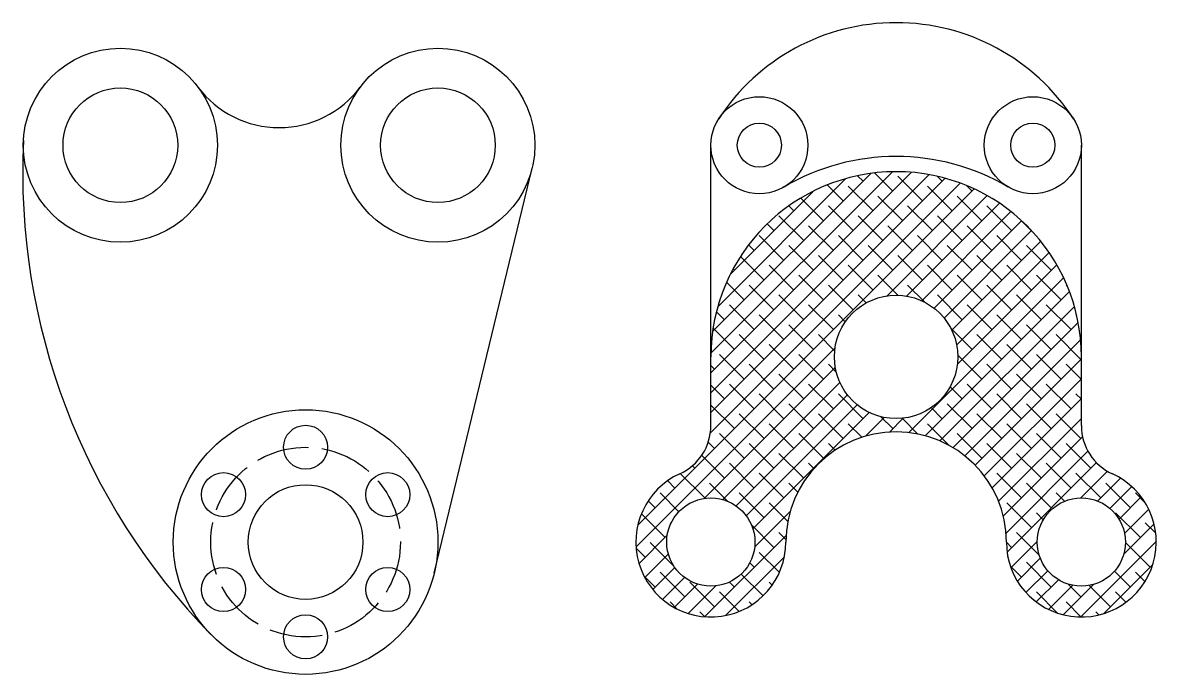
# Model space of a CAD drawing. Header units: millimetres. Extents: x 36 to 293, y 70 to 218.
import ezdxf

# ---------------------------------------------------------------- set-up
doc = ezdxf.new("R2010")
doc.units = ezdxf.units.MM
doc.linetypes.add('ACAD_ISO02W100', pattern=[15, 12, -3])
doc.layers.add('war2', color=120, linetype='ACAD_ISO02W100')

# ---------------------------------------------------------------- blocks, each defined once
blk = doc.blocks.new('*U3')
blk.add_circle((0, 0), 5)
blk = doc.blocks.new('*U4')
at = {"color": 0, "linetype": 'ByBlock', "lineweight": -2, "transparency": 16777216}
blk.add_blockref('*U3', (100, 121.5), dxfattribs=at)
for p, rotation in [((81.38, 110.75), 59.99999999999999), ((118.62, 110.75), 300.0000000000001), ((81.38, 89.25), 120), ((118.62, 89.25), 240), ((100, 78.5), 180)]:
    blk.add_blockref('*U3', p, dxfattribs=dict(at, rotation=rotation))

msp = doc.modelspace()

# ---------------------------------------------------------------- hatches: boundary and pattern name
h = msp.add_hatch()
h.set_pattern_fill('ANSI38', color=256)
h.set_pattern_definition([(45, (-108.119, 1e-14), (-2.245064, 2.245064), []), (135, (-108.119, 1e-14), (-6.735192, 2.245064), [7.9375, -4.7625])])
h.paths.add_polyline_path([(191.88, 142), (191.88, 126.4, -0.294111), (184.85, 115.48, 1.833305), (208.88, 100, -1), (258.88, 100, 1.833305), (282.92, 115.48, -0.294111), (275.88, 126.4), (275.88, 142, 1)])
h.paths.add_polyline_path([(247.88, 142, -1), (219.88, 142, -1)], flags=16)
h.paths.add_polyline_path([(201.88, 100, -1), (181.88, 100, -1)], flags=16)
h.paths.add_polyline_path([(285.88, 100, -1), (265.88, 100, -1)], flags=16)

# ---------------------------------------------------------------- linework, layer by layer
for p, q in [((191.88, 126.4), (191.88, 190)), ((275.88, 126.4), (275.88, 190)), ((129.16, 92.95), (151.38, 184.83))]:
    msp.add_line(p, q)
for centre, radius in [((58, 190), 22), ((130, 190), 22), ((58, 190), 13), ((130, 190), 13), ((202.88, 190), 11), ((264.88, 190), 11), ((202.88, 190), 5), ((264.88, 190), 5), ((233.88, 142), 14), ((100, 100), 30), ((100, 100), 13), ((191.88, 100), 10), ((275.88, 100), 10)]:
    msp.add_circle(centre, radius)
for centre, radius, start, end in [((233.88, 169.8), 48, 33.0875, 146.9125), ((94, 217), 23, 216.8699, 323.1301), ((185.85, 183.84), 150, 177.2424, 224.3214), ((233.88, 137.46), 50, 59.4562, 120.5438), ((233.88, 142), 42, 0, 180), ((179.88, 126.4), 12, 294.4433, 0), ((287.88, 126.4), 12, 180, 245.5567), ((233.88, 100), 25, 0, 180), ((191.88, 100), 17, 114.4433, 0), ((275.88, 100), 17, 180, 65.5567)]:
    msp.add_arc(centre, radius, start, end)
at = {"layer": 'war2'}
msp.add_circle((100, 100), 21.5, dxfattribs=at)

# ---------------------------------------------------------------- block references
msp.add_blockref('*U4', (0, 0))

doc.saveas('drawing.dxf')
